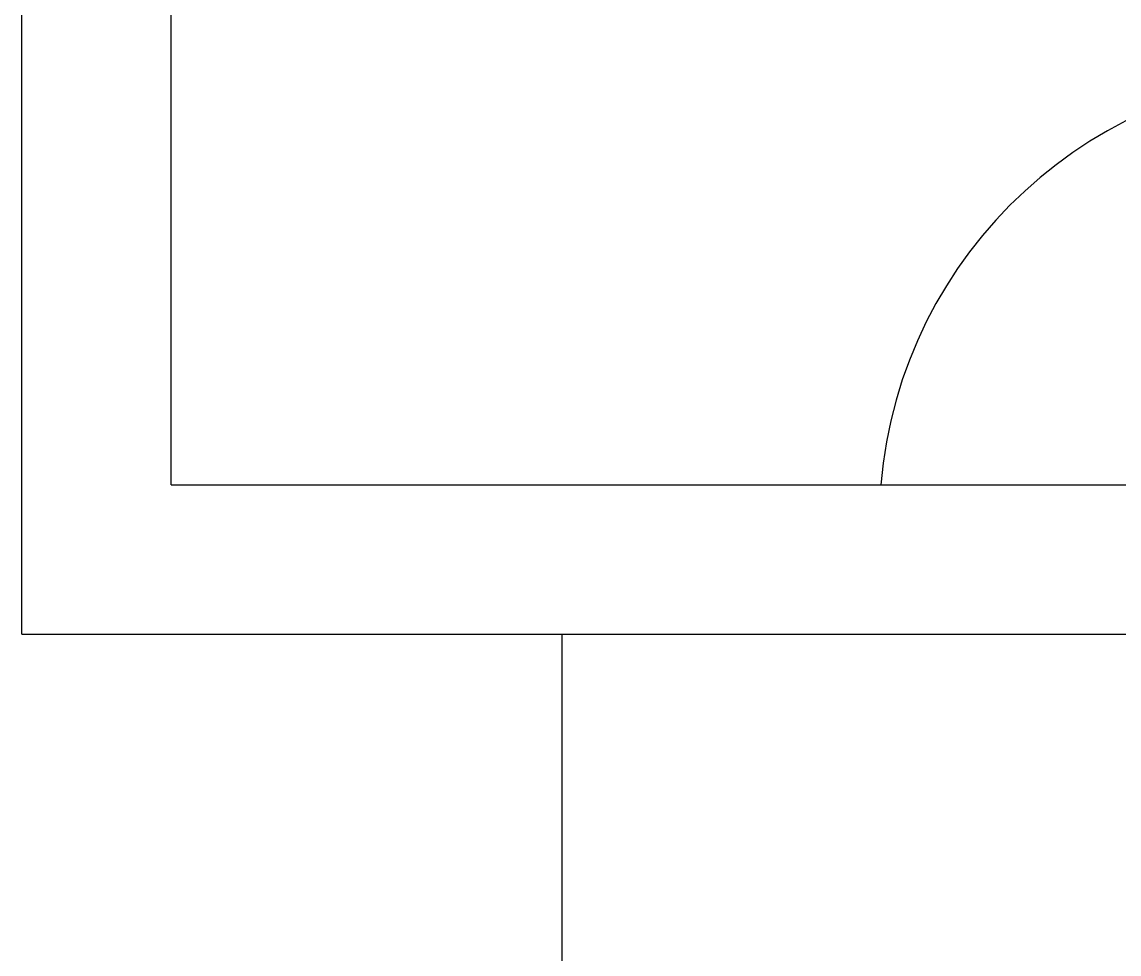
# Model space of a CAD drawing. Extents: x 289.68 to 298.89, y 147.27 to 156.69.
# Drawn here: x 291.748 to 292.498, y 150.017 to 150.655 of the extents above; entities that cross this region are included whole.
import ezdxf

# ---------------------------------------------------------------- set-up
doc = ezdxf.new("R2010")
doc.units = 0
doc.header["$MEASUREMENT"] = 0
doc.layers.add('DETALHES', color=4, linetype='CONTINUOUS')

msp = doc.modelspace()

# ---------------------------------------------------------------- linework, layer by layer
at = {"layer": 'DETALHES', "color": 3}
for p, q in [((291.74841, 150.23622), (291.74841, 151.55713)), ((291.85041, 150.33822), (291.85041, 151.55713)), ((291.85041, 150.33822), (293.25554, 150.33822)), ((291.74841, 150.23622), (293.25554, 150.23622)), ((292.11775, 149.92013), (292.11775, 150.23622))]:
    msp.add_line(p, q, dxfattribs=at)
msp.add_arc((292.64241, 150.31237), 0.30798, 4.81595, 175.18405, dxfattribs=at)

doc.saveas('drawing.dxf')
